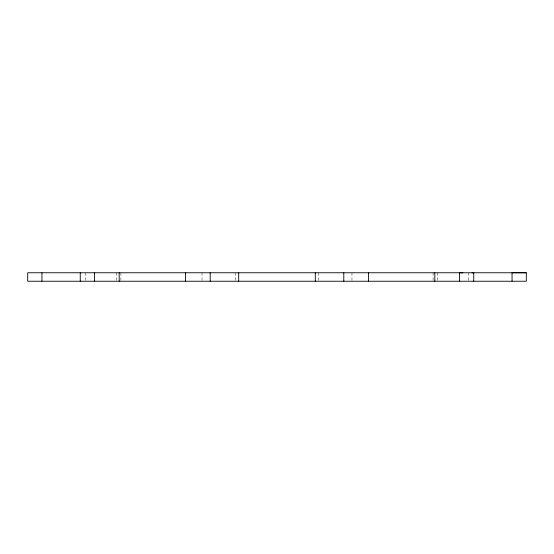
<?xml version="1.0" encoding="UTF-8"?>
<svg xmlns="http://www.w3.org/2000/svg" width="554" height="554" viewBox="0 0 554 554"><rect width="100%" height="100%" fill="white"/><g stroke="black" fill="none" stroke-linecap="round" stroke-linejoin="round"><path stroke-width="0.42" stroke-dasharray="2.77 2.08" d="M468.726 272.762L468.726 280.393M437.445 272.762L437.445 280.393M433.083 272.762L433.083 280.393M351.97 272.762L351.97 280.393M318.785 272.762L318.785 280.393M235.215 272.762L235.215 280.393M202.03 272.762L202.03 280.393M120.917 272.762L120.917 280.393M116.555 272.762L116.555 280.393M85.274 272.762L85.274 280.393"/><path stroke-width="0.83" d="M472.043 272.845L473.746 272.762L473.746 281.238M526.3 272.762L27.7 272.762L27.7 281.238L526.3 281.238L526.3 272.762L512.055 272.762L512.055 281.238M462.825 272.852L459.501 272.762L459.501 281.238M434.821 272.762L434.821 281.238M368.479 272.762L368.479 281.238M343.799 272.762L343.799 281.238M315.302 272.762L315.302 281.238M238.698 272.762L238.698 281.238M210.201 272.762L210.201 281.238M185.521 272.762L185.521 281.238M119.179 272.762L119.179 281.238M94.499 272.762L94.499 281.238M80.254 272.762L80.254 281.238M41.945 272.762L41.945 281.238"/></g></svg>
